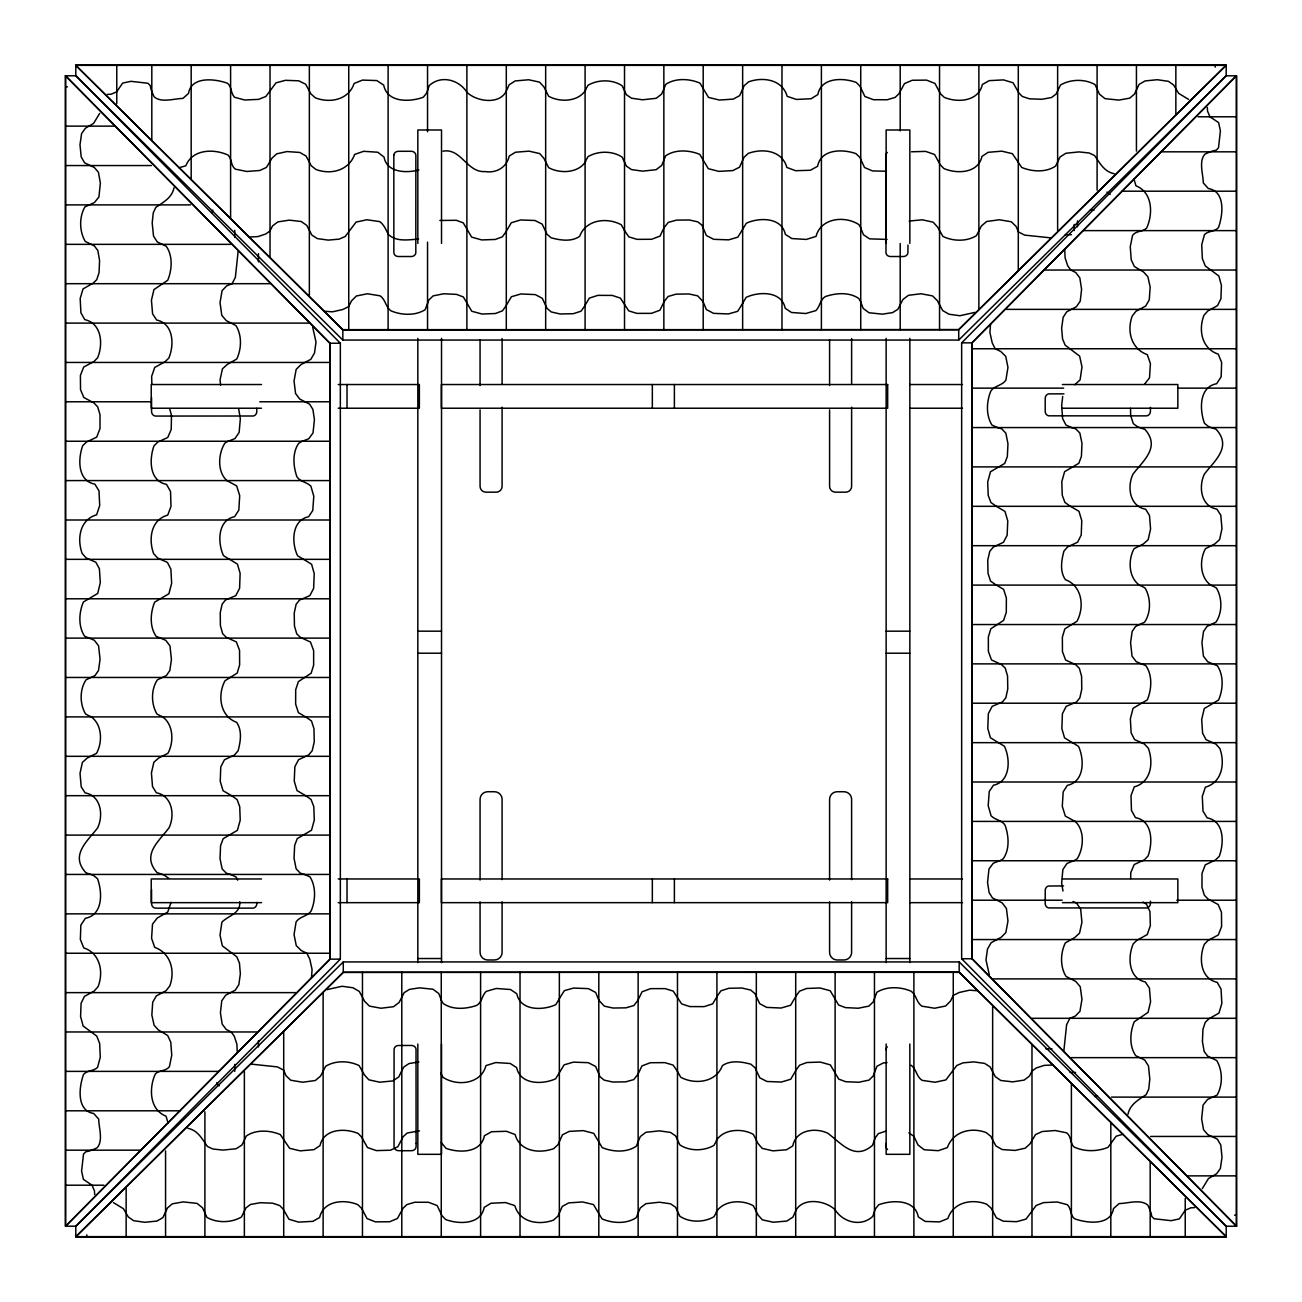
<?xml version="1.0" encoding="UTF-8"?>
<svg xmlns="http://www.w3.org/2000/svg" width="1302" height="1302" viewBox="0 0 1302 1302"><rect width="100%" height="100%" fill="white"/><g stroke="black" fill="none" stroke-linecap="round" stroke-linejoin="round"><path stroke-width="1.5" d="M466.881 65.767L466.881 329.65M835.119 1236.233L835.119 972.35M1130.657 878.541L1130.771 872.584L1134.221 864.544L1144.442 859.792L1148.087 855.967C1152.84 842.54 1152.872 820.944 1135.442 817.607L1131.454 810.414L1131.015 795.571L1134.286 786.847C1151.082 782.372 1153.735 762.891 1148.331 748.259L1144.377 744.012L1134.563 739.552L1131.129 732.847L1130.348 718.737L1133.082 708.272L1147.355 699.825C1151.668 689.295 1152.596 675.38 1145.906 665.696L1136.255 661.693L1132.024 656.127L1130.575 642.586L1132.138 631.519L1135.588 626.457L1144.588 622.161C1151.098 612.542 1150.952 597.976 1145.093 588.065L1141.073 585.786M238.12 251.416L235.369 277.359L232.114 283.69M1063.88 1050.584L1066.631 1024.641L1069.886 1018.31M886.141 1049.884L886.19 1048.989A4.606 4.134 0 0 1 887.297 1046.857M311.487 978.03L312.073 969.502L309.795 959.2L306.881 953.308L301.153 950.46L296.27 945.626L294.04 934.576L296.107 921.865C299.867 916.331 307.418 916.413 311.129 910.993C315.556 900.414 316.191 886.825 310.006 876.881L304.473 874.439M990.513 323.97L989.927 332.498L992.205 342.8L995.119 348.692L1000.847 351.54L1005.73 356.374L1007.96 367.424L1005.893 380.135C1002.133 385.669 994.582 385.587 990.871 391.007C986.444 401.586 985.809 415.175 991.994 425.119L997.527 427.561M239.731 901.765C240.789 913.711 228.273 915.534 221.91 922.141L220.005 935.096L222.365 945.887L236.785 956.775L239.438 963.008L240.365 973.798L238.852 984.654L235.32 990.122L225.653 995.249L221.763 1000.799L220.412 1012.728L222.186 1024.137L226.206 1029.443L231.17 1031.965L234.262 1036.18L236.883 1044.106L237.306 1052.927M1062.692 396.54L1061.651 405.785L1062.627 418.609L1065.964 425.038L1071.579 427.561M171.067 902.335L167.746 912.067L157.314 917.959L152.497 924.192L151.585 938.319L154.694 947.351C170.562 952.983 175.444 970.657 169.781 985.956L166.038 990.724L156.338 995.9L152.725 1002.182L151.846 1015.023L154.108 1025.244L158.339 1029.915L167.681 1035.513L170.774 1042.235L171.75 1055.238L169.423 1066.647C165.81 1071.416 159.397 1069.902 155.361 1073.906C148.754 1088.163 149.421 1109.743 166.054 1116.172L168.007 1122.877M506.25 91.205L509.115 84.825L515.201 80.936L528.645 79.764L539.549 82.124L543.878 86.86L548.647 96.218C559.893 102.565 578.365 101.898 585.77 89.952M795.75 1210.795L792.885 1217.175L786.799 1221.064L773.355 1222.236L762.451 1219.876L758.122 1215.14L753.353 1205.782C742.107 1199.435 723.635 1200.102 716.23 1212.048M211.982 213.023L212.796 210.078M663.857 228.045L660.049 236.085L651.635 239.275L637.085 239.356L628.882 236.899L624.521 230.682M638.143 1073.955L641.951 1065.915L650.365 1062.725L664.915 1062.644L673.118 1065.101L677.479 1071.318M663.857 302.129L659.951 310.218L651.374 313.359L636.857 313.375L628.768 310.885L620.354 298.093L612.233 295.424L597.911 295.359L589.35 298.109L585.086 305.286M638.143 999.871L642.049 991.782L650.626 988.641L665.143 988.625L673.232 991.115L681.646 1003.907L689.767 1006.576L704.089 1006.641L712.65 1003.891L716.914 996.714M742.645 303.22L746.225 297.328C758.936 291.404 781.705 290.867 785.22 308.281L791.47 312.48L805.743 313.522L815.833 310.608C820.097 306.507 819.967 299.655 825.387 296.563C835.917 292.966 849.295 291.843 858.799 298.516L860.736 301.901M559.355 998.78L555.775 1004.672C543.064 1010.596 520.295 1011.133 516.78 993.719L510.53 989.52L496.257 988.478L486.167 991.392C481.903 995.493 482.033 1002.345 476.613 1005.437C466.083 1009.034 452.705 1010.157 443.201 1003.484L441.264 1000.099M742.645 303.366L737.697 311.324L728.404 313.945L713.577 313.359L706.335 309.534L703.194 301.901M559.355 998.634L564.303 990.676L573.596 988.055L588.423 988.641L595.665 992.466L598.806 1000.099M506.299 231.284L511.279 222.756L520.621 219.957L535.041 220.51L542.185 224.156L546.954 234.197L551.137 237.81C560.299 240.252 571.334 242.123 579.667 236.329C585.77 219.517 607.041 217.043 621.266 224.758L624.521 230.535M795.701 1070.716L790.721 1079.244L781.379 1082.043L766.959 1081.49L759.815 1077.844L755.046 1067.803L750.863 1064.19C741.701 1061.748 730.666 1059.877 722.333 1065.671C716.23 1082.483 694.959 1084.957 680.734 1077.242L677.479 1071.465M506.299 305.352L511.426 296.726L520.946 293.959L535.301 294.61L542.283 298.304L547.003 308.33L551.267 311.943L560.137 313.977L573.287 313.701L581.017 311.211L585.086 305.465M795.701 996.648L790.574 1005.274L781.054 1008.041L766.699 1007.39L759.717 1003.696L754.997 993.67L750.733 990.057L741.863 988.023L728.713 988.299L720.982 990.789L716.914 996.535M506.25 91.303C499.219 105.071 476.239 101.556 466.832 92.165C458.955 79.617 440.792 74.751 429.237 85.623L426.698 92.979L423.313 97.227C410 102.158 387.182 102.972 383.699 85.102L376.799 80.561L362.477 80.089L354.095 83.491C348.855 99.684 330.171 103.639 315.328 97.796L310.934 93.923L305.612 84.191L298.711 80.805L285.398 80.317L275.975 82.872L265.885 96.478L258.561 99.375L244.727 100.01L234.572 97.276C230.552 93.272 232 86.941 227.541 83.295C215.416 78.771 191.264 75.89 188.513 93.418L182.866 98.431C174.517 98.496 161.155 103.216 154.141 96.787A101.361 91.042 0 0 1 150.918 88.959L150.218 85.525L147.875 83.247L130.9 81.326L122.616 83.116L116.757 91.775L111.109 94.2L107.415 94.379M795.75 1210.697C802.781 1196.929 825.761 1200.444 835.168 1209.835C843.045 1222.383 861.208 1227.249 872.763 1216.377L875.302 1209.021L878.687 1204.773C891.903 1199.858 914.981 1199.012 918.301 1216.898L925.201 1221.439L939.523 1221.911L947.905 1218.509C953.145 1202.316 971.829 1198.361 986.672 1204.204L991.066 1208.077L996.388 1217.809L1003.289 1221.195L1016.602 1221.683L1026.025 1219.128L1036.115 1205.522L1043.439 1202.625L1057.273 1201.99L1067.428 1204.724C1071.448 1208.728 1070 1215.059 1074.459 1218.705C1086.584 1223.229 1110.736 1226.11 1113.487 1208.582L1119.134 1203.569C1127.483 1203.504 1140.845 1198.784 1147.859 1205.213A101.361 91.042 0 0 1 1151.082 1213.041L1151.782 1216.475L1154.125 1218.753L1171.1 1220.674L1179.384 1218.884L1185.243 1210.225L1190.891 1207.8L1194.585 1207.621M401.797 1070.602L398.835 1076.884L392.862 1080.937L379.728 1082.206L368.84 1079.814L364.462 1074.98L359.075 1065.573C348.903 1060.642 335.379 1060.251 325.614 1066.305L320.601 1076.022L315.312 1080.514L302.634 1082.239L290.704 1080.221L285.952 1075.631L283.706 1070.277M663.857 301.983L668.138 296.465L675.998 294.171L688.97 293.959L697.709 295.863L703.194 301.755M638.143 1000.017L633.862 1005.535L626.002 1007.829L613.03 1008.041L604.291 1006.137L598.806 1000.245M663.857 227.899L668.3 222.382L676.34 220.136L689.279 219.973L697.807 221.861L701.973 225.197L706.351 235.516L713.724 239.324L728.681 239.845L737.86 237.159L746.371 223.212C759.245 217.255 781.77 217.125 785.334 234.376L791.795 238.543L806.312 239.438L816.061 236.394C820.765 217.857 844.917 215.335 858.946 224.66L860.736 227.866M638.143 1074.101L633.7 1079.618L625.66 1081.864L612.721 1082.027L604.193 1080.139L600.027 1076.803L595.649 1066.484L588.276 1062.676L573.319 1062.155L564.14 1064.841L555.628 1078.788C542.755 1084.745 520.23 1084.875 516.666 1067.624L510.205 1063.457L495.688 1062.562L485.939 1065.606C481.235 1084.143 457.083 1086.665 443.054 1077.34L441.264 1074.134M173.98 187.814C172.027 197.725 163.303 202.249 155.817 207.392L153.262 212.861L152.188 222.951L153.522 236.036L157.216 241.895L166.282 246.322C172.971 255.924 172.059 269.791 167.73 280.255L153.961 289.597L151.439 300.176L152.594 313.896L156.712 320.048C173.557 323.58 174.533 344.916 168.755 358.164L165.012 361.744L154.743 367.441L151.65 376.359L151.878 384.415M1128.02 1114.187C1129.973 1104.275 1138.697 1099.751 1146.183 1094.608L1148.738 1089.139L1149.812 1079.049L1148.478 1065.964L1144.784 1060.105L1135.718 1055.678C1129.029 1046.076 1129.941 1032.209 1134.27 1021.744L1148.038 1012.403L1150.561 1001.824L1149.406 988.104L1145.288 981.952C1128.443 978.42 1127.467 957.084 1133.245 943.836L1136.988 940.256L1147.257 934.559L1150.35 925.641L1149.943 911.53L1146.476 904.174L1143.042 902.123M506.299 231.43L502.377 236.818L495.232 239.47L481.707 239.926L471.649 237.11L463.268 222.87L456.318 220.298L439.864 220.461M795.701 1070.569L799.623 1065.182L806.768 1062.53L820.293 1062.074L830.351 1064.89L838.732 1079.13L845.682 1081.702L858.685 1082.255L869.02 1080.107L873.203 1075.957L876.978 1066.24L883.407 1062.904L887.069 1062.627M585.77 161.334C578.446 173.28 559.893 173.898 548.695 167.649L543.927 158.372L539.728 153.587L529.035 151.146L515.446 152.236L509.212 156.061C506.69 167.372 496.501 173.378 484.93 171.571C466.962 172.743 461.217 147.81 442.973 151.162M716.23 1140.666C723.554 1128.72 742.107 1128.102 753.305 1134.351L758.073 1143.628L762.272 1148.413L772.965 1150.854L786.554 1149.764L792.788 1145.939C795.701 1130.12 814.922 1127.158 827.681 1133.163C841.108 1142.993 854.519 1161.14 872.519 1145.321L875.172 1137.981L878.297 1133.651L886.402 1130.95M506.299 305.514L502.458 310.82L495.395 313.522L481.984 314.026L471.763 311.243L463.382 296.986L456.563 294.382L443.689 293.764L433.143 295.88L428.846 299.997L425.103 309.746C415.159 315.914 401.569 315.296 390.991 310.852C385.571 307.142 385.652 299.59 380.119 295.831L367.408 293.764L356.357 295.993L351.507 300.876L348.676 306.605L342.784 309.518L332.482 311.813L323.954 311.211M795.701 996.486L799.542 991.18L806.605 988.478L820.016 987.974L830.237 990.757L838.618 1005.014L845.437 1007.618L858.311 1008.236L868.857 1006.12L873.154 1002.003L876.897 992.254C886.841 986.086 900.431 986.704 911.009 991.147C916.429 994.858 916.348 1002.41 921.881 1006.169L934.592 1008.236L945.643 1006.007L950.493 1001.124L953.324 995.395L959.216 992.482L969.518 990.187L978.046 990.789M99.684 113.388L93.598 123.381L85.33 128.296L81.603 133.553L79.992 144.766L81.196 156.907L84.614 162.848L94.314 167.47L98.431 172.255L100.368 183.077L98.919 196.96L94.476 202.526L84.874 206.937C79.08 217.125 79.308 231.349 85.248 241.423L94.379 245.932L97.813 250.489L99.57 260.335L99.066 272.671L96.739 279.67L93.223 283.12L83.035 288.914L80.171 298.516L80.919 312.805L84.776 319.625C101.621 323.368 103.363 343.94 97.65 357.708L93.988 361.533L83.686 367.05L80.398 375.448L80.529 389.672L83.833 397.484L93.89 402.92L97.683 406.826L100.026 414.752L99.994 428.553L96.722 437.13L86.469 442.045L82.742 445.658C77.86 458.825 77.436 480.877 94.851 484.149L99.001 490.887L99.701 505.55L96.625 514.811C79.975 519.563 76.737 538.491 82.14 553.448L86.046 557.874L95.876 562.285L99.391 568.746L100.319 582.596L97.715 593.452L83.409 601.996C78.869 612.493 78.104 626.392 84.597 636.19L94.33 640.275L98.578 645.825L100.059 659.365L98.496 670.465L95.03 675.543L86.046 679.839C79.536 689.458 79.682 704.008 85.525 713.935L89.561 716.214M1202.316 1188.612L1208.402 1178.619L1216.67 1173.704L1220.397 1168.447L1222.008 1157.234L1220.804 1145.093L1217.386 1139.152L1207.686 1134.53L1203.569 1129.745L1201.632 1118.923L1203.081 1105.04L1207.524 1099.474L1217.126 1095.063C1222.92 1084.875 1222.692 1070.651 1216.752 1060.577L1207.621 1056.068L1204.187 1051.511L1202.43 1041.665L1202.934 1029.329L1205.261 1022.33L1208.777 1018.88L1218.965 1013.086L1221.829 1003.484L1221.081 989.194L1217.224 982.375C1200.379 978.632 1198.637 958.06 1204.35 944.292L1208.012 940.467L1218.314 934.95L1221.601 926.552L1221.471 912.328L1218.167 904.516L1208.11 899.08L1204.317 895.174L1201.974 887.248L1202.006 873.447L1205.278 864.87L1215.531 859.955L1219.258 856.342C1224.14 843.175 1224.564 821.123 1207.149 817.851L1202.999 811.113L1202.299 796.45L1205.375 787.189C1222.025 782.437 1225.263 763.509 1219.86 748.552L1215.954 744.126L1206.124 739.715L1202.609 733.254L1201.681 719.404L1204.285 708.548L1218.591 700.004C1223.131 689.507 1223.896 675.608 1217.403 665.81L1207.67 661.725L1203.422 656.175L1201.941 642.635L1203.504 631.535L1206.97 626.457L1215.954 622.161C1222.464 612.542 1222.318 597.992 1216.475 588.065L1212.439 585.786M585.77 89.285L588.048 85.248C597.976 79.406 612.526 79.259 622.144 85.769L626.441 94.753L631.519 98.22L642.618 99.782L656.159 98.301L661.709 94.053L665.794 84.321C675.592 77.827 689.49 78.592 699.988 83.133L708.532 97.438L719.388 100.042L733.238 99.115L739.699 95.616L744.109 85.786L748.536 81.863C763.493 76.46 782.421 79.699 787.173 96.348L796.417 99.44L811.097 98.74L817.835 94.574C821.041 77.225 843.208 77.534 856.325 82.465L859.938 86.192L864.853 96.446L873.43 99.717L887.232 99.749L895.158 97.406L899.064 93.614L904.499 83.556L912.311 80.252L926.536 80.122L934.934 83.409L940.451 93.711L944.276 97.373C958.028 103.086 978.599 101.344 982.359 84.5L989.178 80.643L1003.468 79.894L1013.07 82.775L1018.864 92.947L1022.314 96.462L1029.312 98.789L1041.649 99.294L1051.495 97.536L1056.052 94.102L1060.56 84.988C1070.635 79.048 1084.859 78.804 1095.047 84.597L1099.458 94.2L1105.024 98.643L1118.906 100.091L1129.729 98.155L1134.514 94.053L1139.136 84.337L1145.076 80.936L1157.218 79.715L1168.431 81.326L1173.688 85.053L1178.603 93.321L1188.596 99.408M585.77 160.651L588.048 156.631C597.96 150.772 612.526 150.641 622.144 157.135L626.441 166.135L631.503 169.585L642.57 171.148L656.11 169.699L661.676 165.468L665.68 155.817C675.364 149.128 689.279 150.055 699.809 154.385L708.255 168.642L718.72 171.376L732.831 170.595L739.536 167.177L743.995 157.347L748.243 153.392C762.874 148.07 782.339 150.527 786.831 167.437L795.555 170.708L810.397 170.269L817.591 166.282C820.862 148.933 842.573 148.835 855.951 153.636L859.776 157.282L864.528 167.519L872.568 170.953L886.483 171.213M716.23 1141.349L713.952 1145.369C704.04 1151.228 689.474 1151.359 679.856 1144.865L675.559 1135.865L670.497 1132.414L659.43 1130.852L645.89 1132.301L640.324 1136.532L636.32 1146.183C626.636 1152.872 612.721 1151.944 602.191 1147.615L593.745 1133.358L583.28 1130.624L569.169 1131.405L562.464 1134.823L558.005 1144.653L553.757 1148.608C539.126 1153.93 519.661 1151.473 515.169 1134.563L506.445 1131.292L491.603 1131.731L484.409 1135.718C481.138 1153.067 459.427 1153.165 446.049 1148.364L441.264 1142.554M716.23 1212.715L713.952 1216.752C704.024 1222.594 689.474 1222.741 679.856 1216.231L675.559 1207.247L670.481 1203.78L659.382 1202.218L645.841 1203.699L640.291 1207.947L636.206 1217.679C626.408 1224.173 612.51 1223.408 602.012 1218.867L593.468 1204.562L582.612 1201.958L568.762 1202.885L562.301 1206.384L557.891 1216.214L553.464 1220.137C538.507 1225.54 519.579 1222.301 514.827 1205.652L505.583 1202.56L490.903 1203.26L484.165 1207.426C480.959 1224.775 458.792 1224.466 445.675 1219.535L442.062 1215.808L437.147 1205.554L428.57 1202.283L414.768 1202.251L406.842 1204.594L402.936 1208.386L397.501 1218.444L389.689 1221.748L375.464 1221.878L367.066 1218.591L361.549 1208.289L357.725 1204.627C343.972 1198.914 323.401 1200.656 319.641 1217.5L312.822 1221.357L298.532 1222.106L288.93 1219.225L283.136 1209.053L279.686 1205.538L272.688 1203.211L260.351 1202.706L250.505 1204.464L245.948 1207.898L241.44 1217.012C231.365 1222.952 217.141 1223.196 206.953 1217.403L202.542 1207.8L196.976 1203.357L183.094 1201.909L172.271 1203.845L167.486 1207.947L162.864 1217.663L156.924 1221.064L144.782 1222.285L133.569 1220.674L128.312 1216.947L123.397 1208.679L113.404 1202.592M401.797 1070.456L403.945 1066.924L409.007 1063.571L418.87 1061.944M1144.686 384.041L1149.503 377.808L1150.415 363.681L1147.306 354.649C1131.438 349.017 1126.555 331.343 1132.219 316.044L1135.962 311.276L1145.662 306.1L1149.275 299.818L1150.154 286.977L1147.892 276.756L1143.661 272.085L1134.319 266.487L1131.226 259.765L1130.25 246.762L1132.577 235.353C1136.19 230.584 1142.603 232.098 1146.639 228.094C1153.246 213.837 1152.579 192.257 1135.946 185.828L1133.993 179.123M65.377 75.809L329.911 343.256L329.911 959.151L65.637 1226.191L76.053 1226.191L340.343 959.151L340.343 343.256L76.053 75.776L65.637 75.776L65.637 1226.191L330.171 959.151L329.911 343.256L65.637 75.776M961.657 342.849L1225.947 75.809L1236.363 75.809L1236.363 1226.224L1225.947 1226.224L961.657 958.744L961.657 342.849L972.089 342.849L1236.363 75.809L971.829 342.849L972.089 958.744L1236.363 1226.224M1226.207 65.36L958.728 329.65L342.833 329.65L75.793 65.36L1226.207 65.36L1226.207 75.776L958.728 340.066L342.833 340.066L75.793 75.776L75.793 65.36L342.833 329.894L958.728 329.65L1226.175 65.1L75.76 65.1M75.793 1236.64L343.272 972.35L959.167 972.35L1226.207 1236.64L75.793 1236.64L75.793 1226.224L343.272 961.934L959.167 961.934L1226.207 1226.224L1226.207 1236.64L959.167 972.106L343.272 972.35L75.825 1236.9L1226.24 1236.9M1074.785 384.757L1080.09 379.858L1081.995 366.904L1079.635 356.113L1065.215 345.225L1062.562 338.992L1061.635 328.202L1063.148 317.346L1066.68 311.878L1076.347 306.751L1080.237 301.201L1081.588 289.272L1079.814 277.863L1075.794 272.557L1070.83 270.035L1067.738 265.82L1065.117 257.894L1064.694 249.073M302.178 441.248L298.793 443.185C292.104 452.689 293.227 466.067 296.84 476.597C299.981 481.935 306.767 481.919 310.885 486.151L313.798 496.241L312.757 510.514L308.558 516.764C291.453 520.312 291.436 543.015 297.605 555.759L303.496 559.339M999.822 860.752L1003.207 858.815C1009.896 849.311 1008.773 835.933 1005.16 825.403C1002.019 820.065 995.233 820.081 991.115 815.849L988.202 805.759L989.243 791.486L993.442 785.236C1010.547 781.688 1010.564 758.985 1004.395 746.241L998.504 742.661M228.143 441.248L224.937 443.038C218.199 453.47 217.043 471.666 226.825 480.584M1073.857 860.752L1077.063 858.962C1083.801 848.53 1084.957 830.334 1075.175 821.416M232 283.69L226.646 285.935L222.056 290.688L220.038 302.617L221.763 315.296L226.255 320.585L235.971 325.598C242.026 335.363 241.619 348.887 236.704 359.059L227.297 364.446L222.463 368.824L220.071 379.712L220.608 385.343M1070 1018.31L1075.354 1016.065L1079.944 1011.312L1081.962 999.383L1080.237 986.704L1075.745 981.415L1066.029 976.402C1059.974 966.637 1060.381 953.113 1065.296 942.941L1074.703 937.554L1079.537 933.176L1081.929 922.288L1080.66 909.154L1076.608 903.181L1073.027 901.456M302.357 441.248L308.769 438.741L313.033 432.948L314.433 419.57L312.887 409.398L309.583 404.125L299.769 399.079L295.57 393.513L294.04 380.981L296.156 369.426L300.876 364.674L310.885 359.254L314.514 352.94L316.012 342.068L312.659 327.062M999.643 860.752L993.231 863.259L988.967 869.052L987.567 882.431L989.113 892.602L992.417 897.875L1002.231 902.921L1006.43 908.487L1007.96 921.019L1005.844 932.574L1001.124 937.326L991.115 942.746L987.486 949.06L985.988 959.932L989.341 974.938M228.289 441.248L234.978 438.562L239.129 432.443L240.333 418.853L238.705 408.991M1073.711 860.752L1067.022 863.438L1062.871 869.557L1061.667 883.147L1062.969 891.04M418.837 169.976C406.663 173.215 386.84 172.906 384.025 157.054L377.792 152.236L363.665 151.309L354.632 154.417C349.001 170.285 331.326 175.168 316.028 169.504L311.259 165.761L306.084 156.061L299.802 152.448L286.961 151.569L276.74 153.831L272.069 158.063L266.471 167.405L259.749 170.497L246.745 171.473L235.32 169.146C230.568 165.533 232.081 159.137 228.078 155.084C213.772 148.493 192.338 149.128 185.812 165.793L179.106 167.73M1122.894 1134.27L1116.188 1136.207L1107.969 1147.371C1097.358 1151.668 1084.306 1151.928 1073.922 1146.916C1069.918 1142.863 1071.432 1136.467 1066.68 1132.854L1055.255 1130.527L1042.251 1131.503L1035.529 1134.595L1029.931 1143.937L1025.26 1148.169L1015.039 1150.431L1002.198 1149.552L995.916 1145.939L990.741 1136.239L985.972 1132.496C970.674 1126.832 952.999 1131.715 947.368 1147.583L938.335 1150.691L924.208 1149.764L917.975 1144.946L913.923 1136.353L908.829 1132.87M1094.543 1096.479L1097.521 1095.731M974.921 312.382L959.916 315.735L949.044 314.238L942.729 310.608L937.31 300.599L932.558 295.896L921.002 293.764L908.471 295.294L902.904 299.493L897.859 309.306L892.586 312.61L882.414 314.156L869.036 312.757L863.242 308.493L860.736 302.097M327.079 989.618L342.084 986.265L352.956 987.762L359.271 991.392L364.69 1001.401L369.442 1006.104L380.998 1008.236L393.529 1006.706L399.096 1002.507L404.141 992.694L409.414 989.39L419.586 987.844L432.964 989.243L438.758 993.507L441.264 999.903M887.069 239.405L869.541 238.852L863.421 234.702L860.736 228.013M909.138 221.063L922.272 219.794L933.16 222.186L937.538 227.02L942.925 236.427C953.097 241.358 966.621 241.749 976.386 235.695L981.399 225.978L986.688 221.486L999.366 219.761L1011.296 221.779L1016.048 226.369L1018.294 231.723M418.593 239.096C408.616 239.714 395.906 242.205 388.159 234.165C385.978 229.559 383.992 224.92 379.842 221.633L366.887 219.745L356.097 222.089L345.209 236.508L338.976 239.161L328.185 240.105L317.33 238.591L311.862 235.06L306.735 225.376L301.185 221.503L289.256 220.136L277.847 221.91L272.541 225.93L270.019 230.91L265.803 233.986L257.877 236.606L249.056 237.029M1052.944 1064.971L1044.123 1065.394L1036.197 1068.014L1031.981 1071.09L1029.459 1076.07L1024.153 1080.09L1012.744 1081.864L1000.815 1080.497L995.265 1076.624L990.138 1066.94L984.67 1063.409L973.815 1061.895L963.024 1062.839L956.791 1065.492L945.903 1079.911L935.113 1082.255L922.158 1080.367C916.364 1076.721 916.494 1069.088 911.107 1065.248M911.514 151.781L925.624 151.39L934.543 154.466L940.239 164.736L943.82 168.495C957.068 174.24 978.404 173.296 981.936 156.435L988.088 152.318L1001.808 151.162L1012.386 153.685L1021.728 167.453C1032.193 171.783 1046.059 172.694 1055.662 166.005L1060.088 156.94L1065.947 153.245L1079.033 151.911L1089.123 152.985L1094.575 155.54C1099.832 162.978 1104.194 171.799 1114.17 173.703M66.581 86.795L67.444 86.795M1198.117 116.789L1236.249 116.789M66.581 126.131L113.941 126.131M1161.856 151.829L1236.216 151.829M66.532 165.549L151.357 165.549M1122.031 191.199L1236.168 191.199M66.532 204.886L190.515 204.886M1090.002 210.224L1093.94 210.224M1083.606 230.617L1236.168 230.617M1065.329 234.718L1071.416 234.718M66.5 244.353L230.812 244.353M1045.197 270.035L1236.103 270.035M66.5 283.69L269.986 283.69M1006.479 309.371L1236.103 309.371M66.418 323.108L308.932 323.108M329.911 343.256L340.343 343.256M973.082 348.757L1236.07 348.757M66.386 362.444L329.927 362.444M261.523 384.529L151.227 384.529L151.227 408.226L261.523 408.226M338.227 384.529L419.358 384.529L419.358 408.226L338.227 408.226M909.707 384.529L962.471 384.529M1062.399 384.529L1177.838 384.529L1177.838 408.226L1062.399 408.226M972.073 388.142L1063.669 388.142M1177.74 388.142L1236.021 388.142M1063.946 393.839L1048.81 393.871A4.606 4.134 -90 0 0 1045.213 397.989L1045.213 411.611A4.606 4.134 -90 0 0 1048.712 415.826L1146.411 415.875A4.606 4.134 -90 0 0 1150.431 411.269L1150.447 407.314M66.386 401.781L150.983 401.781M259.765 401.781L329.927 401.781M909.707 408.226L962.471 408.226M972.073 427.561L1236.021 427.561M66.321 441.248L329.927 441.248M972.073 466.897L1235.956 466.897M66.321 480.584L329.927 480.584M972.073 506.315L1235.956 506.315M66.272 520.003L329.927 520.003M972.073 545.684L1235.907 545.684M66.272 559.339L329.927 559.339M972.073 585.103L1235.907 585.103M66.207 598.79L329.927 598.79M972.073 624.537L1235.842 624.537M417.828 631.177L441.524 631.177M886.141 631.177L909.838 631.177M66.207 638.126L329.927 638.126M417.828 653.213L441.524 653.213M886.141 653.213L909.838 653.213M972.073 663.874L1235.793 663.874M66.158 677.463L329.927 677.463M972.073 703.21L1235.793 703.21M66.093 716.897L329.927 716.897M972.073 742.661L1235.728 742.661M66.093 756.316L329.927 756.316M972.073 781.997L1235.728 781.997M66.044 795.685L329.927 795.685M972.073 821.416L1235.679 821.416M66.044 835.103L329.927 835.103M972.073 860.752L1235.679 860.752M65.979 874.439L329.927 874.439M261.523 878.964L151.227 878.964L151.227 902.66L261.523 902.66M338.227 878.964L419.358 878.964L419.358 902.66L338.227 902.66M909.707 878.964L962.471 878.964M1062.399 878.964L1177.838 878.964L1177.838 902.66L1062.399 902.66M1063.522 885.93L1048.712 885.995A4.606 4.134 -90 0 0 1045.213 890.194L1045.213 903.832A4.606 4.134 -90 0 0 1048.81 907.933L1146.509 907.966A4.606 4.134 -90 0 0 1150.431 903.36L1150.447 901.196M972.073 900.219L1062.204 900.219M1176.796 900.219L1235.614 900.219M909.707 902.66L962.471 902.66M65.979 913.858L329.927 913.858M972.073 939.556L1235.614 939.556M65.93 953.243L328.918 953.243M417.828 958.532L441.524 958.532M886.141 958.532L909.838 958.532M961.657 958.744L972.089 958.744L1236.623 1226.191M329.911 959.151L340.343 959.151M993.068 978.892L1235.582 978.892M65.897 992.629L295.521 992.629M1032.014 1018.31L1235.5 1018.31M65.897 1031.965L256.803 1031.965M1045.75 1048.761L1051.967 1048.761M1071.188 1057.647L1235.5 1057.647M65.832 1071.383L218.394 1071.383M1070.13 1072.457L1075.631 1072.457M1111.485 1097.114L1235.468 1097.114M65.832 1110.801L179.969 1110.801M1150.642 1136.451L1235.468 1136.451M65.784 1150.171L140.144 1150.171M1188.059 1175.869L1235.419 1175.869M65.751 1185.211L103.883 1185.211M1234.556 1215.205L1235.419 1215.205M419.488 1130.852L407.233 1133L403.132 1136.711L397.842 1146.736L390.486 1150.219L376.376 1150.61L367.457 1147.534L361.761 1137.264L358.18 1133.505C344.932 1127.76 323.596 1128.704 320.064 1145.565L313.912 1149.682L300.192 1150.838L289.614 1148.315L280.272 1134.547C269.807 1130.217 255.941 1129.306 246.338 1135.995L241.912 1145.06L236.053 1148.755L222.968 1150.089L212.877 1149.015L207.425 1146.46C202.168 1139.022 197.806 1130.201 187.83 1128.297M1050.568 237.843L1024.625 235.109L1018.294 231.837M251.432 1064.157L277.375 1066.891L283.706 1070.163M230.421 874.439L236.036 876.962L237.696 880.168M996.437 585.103L1003.614 589.367L1006.365 597.927L1006.3 612.249L1003.63 620.37L990.855 628.785L988.348 636.873L988.364 651.391L991.506 659.968L1001.58 664.622L1005.258 668.154L1007.553 676.015L1007.764 688.986L1005.86 697.726L1002.459 701.957L992.189 706.351L988.364 713.594L987.779 728.42L990.399 737.713L998.357 742.661M1072.392 742.661L1064.564 737.876L1061.879 728.697L1062.399 713.74L1066.208 706.368L1076.526 701.99L1079.863 697.823L1081.75 689.295L1081.604 676.356L1079.342 668.317L1075.729 664.687L1065.638 660.065L1062.448 651.651L1062.367 637.101L1064.824 628.899L1076.966 621.282C1084.68 607.058 1082.206 585.786 1065.394 579.683C1059.6 571.35 1061.472 560.316 1063.913 551.153L1067.526 546.97L1077.568 542.202L1081.23 535.057L1081.767 520.637L1078.967 511.312L1070.439 506.315M229.608 559.339L237.436 564.124L240.121 573.303L239.601 588.26L235.792 595.632L225.474 600.01L222.137 604.177L220.25 612.705L220.396 625.644L222.658 633.683L226.271 637.313L236.362 641.935L239.552 650.349L239.633 664.899L237.176 673.101L225.034 680.718C217.32 694.942 219.794 716.214 236.606 722.317C242.4 730.65 240.528 741.684 238.087 750.847L234.474 755.03L224.432 759.798L220.77 766.943L220.233 781.363L223.033 790.688L231.561 795.685M305.563 716.897L298.386 712.633L295.635 704.073L295.7 689.751L298.37 681.63L311.145 673.215L313.652 665.127L313.636 650.609L310.494 642.032L300.42 637.378L296.742 633.846L294.447 625.985L294.236 613.014L296.14 604.274L299.541 600.043L309.811 595.649L313.636 588.406L314.221 573.58L311.601 564.287L303.643 559.339M1072.555 742.661L1078.528 746.388C1084.468 759.261 1084.599 781.786 1067.347 785.35L1063.181 791.811L1062.286 806.329L1065.329 816.077L1075.061 821.416M229.445 559.339L223.472 555.612C217.532 542.739 217.401 520.214 234.653 516.65L238.819 510.189L239.714 495.671L236.671 485.923L226.939 480.584M996.372 506.315L1004.998 511.442L1007.764 520.963L1007.13 535.317L1003.419 542.299L993.393 547.019L989.797 551.283L987.746 560.153L988.023 573.303L990.513 581.034L996.258 585.103M305.628 795.685L297.002 790.558L294.236 781.037L294.87 766.683L298.581 759.701L308.607 754.981L312.203 750.717L314.254 741.847L313.977 728.697L311.487 720.966L305.742 716.897M997.69 427.561L1001.743 428.863L1005.844 433.159L1007.96 443.705L1007.341 456.579L1004.737 463.398L990.48 471.78L987.697 482L988.218 495.411L990.92 502.474L996.225 506.315M304.31 874.439L300.257 873.137L296.156 868.841L294.04 858.295L294.659 845.421L297.263 838.602L311.52 830.22L314.303 820L313.782 806.589L311.08 799.526L305.775 795.685M1071.725 427.561L1075.68 428.814L1079.83 432.996L1081.978 443.331L1081.425 456.335L1078.853 463.284L1064.613 471.666L1061.797 481.724L1062.253 495.248L1064.906 502.393L1070.293 506.315M230.275 874.439L226.32 873.186L222.17 869.004L220.022 858.669L220.575 845.665L223.147 838.716L237.387 830.334L240.203 820.276L239.747 806.752L237.094 799.607L231.707 795.685M1140.389 585.786C1128.476 578.365 1127.792 559.99 1134.075 548.712L1143.368 543.943L1148.136 539.744L1150.577 529.051L1149.487 515.462L1145.662 509.228C1129.713 506.429 1126.946 487.029 1132.886 474.335C1142.798 460.941 1160.814 447.465 1145.044 429.497L1137.704 426.844L1133.375 423.72L1130.673 415.615L1130.51 408.34M161.611 716.214C173.557 723.538 174.175 742.091 167.925 753.288L158.632 758.057L153.864 762.256L151.423 772.949L152.513 786.538L156.338 792.772C172.157 795.685 175.119 814.906 169.114 827.665C159.283 841.092 141.137 854.503 156.956 872.503L164.296 875.156L168.625 878.28M1211.771 585.786C1199.809 578.446 1199.175 559.86 1205.506 548.663L1214.864 543.894L1219.616 539.565L1221.976 528.661L1220.788 515.218L1216.914 509.131C1200.883 506.348 1198.345 486.639 1204.415 474.042C1214.489 460.794 1232.327 446.944 1216.101 429.253L1208.744 426.714L1204.496 423.329C1199.598 410.114 1198.735 387.036 1216.621 383.716L1221.162 376.831L1221.634 362.493L1218.233 354.111C1201.941 348.838 1198.149 330.203 1203.927 315.344L1207.817 310.95L1217.533 305.628L1220.918 298.728L1221.406 285.415L1218.867 275.991L1205.245 265.901L1202.348 258.577L1201.73 244.743L1204.464 234.588C1208.451 230.568 1214.782 232.016 1218.444 227.557C1222.952 215.432 1225.833 191.28 1208.305 188.53L1203.308 182.882C1203.227 174.533 1198.507 161.171 1204.936 154.157A101.361 91.042 90 0 1 1212.764 150.934L1216.198 150.235L1218.477 147.891L1220.413 130.916L1218.607 122.632L1209.949 116.773L1207.524 111.126L1207.345 107.431M90.229 716.214C102.191 723.554 102.825 742.14 96.494 753.337L87.136 758.106L82.384 762.435L80.024 773.339L81.212 786.782L85.086 792.869C101.117 795.652 103.655 815.361 97.585 827.958C87.511 841.206 69.673 855.056 85.899 872.747L93.256 875.286L97.504 878.671C102.402 891.886 103.265 914.964 85.379 918.284L80.838 925.169L80.366 939.507L83.767 947.889C99.961 953.129 103.916 971.813 98.073 986.656L94.183 991.05L84.467 996.372L81.082 1003.272L80.594 1016.585L83.133 1026.009L96.755 1036.099L99.652 1043.423L100.27 1057.257L97.536 1067.412C93.549 1071.432 87.218 1069.984 83.556 1074.443C79.048 1086.568 76.167 1110.72 93.695 1113.47L98.692 1119.118C98.773 1127.467 103.493 1140.829 97.064 1147.843A101.361 91.042 90 0 1 89.236 1151.066L85.802 1151.765L83.523 1154.109L81.587 1171.084L83.393 1179.368L92.051 1185.227L94.476 1190.874L94.655 1194.569M160.927 716.214L156.907 713.935C151.048 704.024 150.902 689.458 157.412 679.839L166.412 675.543L169.862 670.481L171.425 659.414L169.976 645.873L165.745 640.307L156.094 636.304C149.404 626.62 150.332 612.705 154.645 602.175L168.918 593.728L171.652 583.263L170.871 569.153L167.437 562.448L157.623 557.988L153.669 553.741C148.265 539.109 150.918 519.628 167.714 515.153L170.985 506.429L170.546 491.586L166.558 484.393C149.144 481.024 149.144 459.476 153.913 446.033L157.558 442.208L167.779 437.456L171.229 429.416L171.49 415.501L169.716 408.877M440.841 1072.832L441.264 1073.987M886.141 1143.433L886.141 1146.671A4.606 4.134 0 0 0 887.525 1149.536M1236.623 75.776L1236.623 1226.224M1215.189 66.304L1215.189 67.167M1185.227 1198.393L1185.227 1236.526M1175.852 66.304L1175.852 113.665M1150.187 1162.133L1150.187 1236.493M1136.434 66.272L1136.434 151.081M1110.818 1122.308L1110.818 1236.444M1097.098 66.272L1097.098 190.238M1077.519 220.901L1077.519 226.825M1074.199 224.449L1074.199 230.552M1071.4 1083.882L1071.4 1236.444M1057.631 66.223L1057.631 230.535M1031.981 1045.473L1031.981 1236.379M1018.294 66.223L1018.294 269.726M992.645 1006.755L992.645 1236.379M978.876 66.158L978.876 308.655M972.089 342.849L972.089 958.744M959.167 961.934L959.167 972.35M958.728 329.65L958.728 340.066M953.259 973.359L953.259 1236.33M939.539 66.109L939.539 329.65M913.89 972.35L913.89 1236.298M909.838 243.409L909.838 129.988L886.141 129.988L886.141 243.409M909.838 338.325L909.838 962.585M909.838 1044.025L909.838 1154.321L886.141 1154.321L886.141 1044.025M907.966 245.004L907.917 252.913A4.606 4.134 0 0 1 903.816 256.51L890.177 256.527A4.606 4.134 0 0 1 885.978 253.011L885.913 155.329A4.606 4.134 0 0 1 887.313 152.464M900.203 66.109L900.203 130.884M900.203 243.523L900.203 329.65M886.141 338.325L886.141 962.585M874.456 972.35L874.456 1236.298M860.736 66.044L860.736 329.65M851.622 338.569L851.622 384.253M851.622 407.217L851.606 486.72A5.892 5.892 0 0 1 845.682 492.172L835.331 492.172A5.892 5.892 0 0 1 829.586 486.281L829.586 409.853M851.622 879.599L851.606 798.777A7.633 7.633 0 0 0 843.956 791.73L837.023 791.73A7.633 7.633 0 0 0 829.586 799.363L829.586 880.038M851.622 901.7L851.589 953.113A7.633 7.633 0 0 1 843.94 959.981L836.828 959.981A7.633 7.633 0 0 1 829.586 952.234L829.586 901.863M829.586 339.822L829.586 385.506M821.399 66.044L821.399 329.65M795.701 972.35L795.701 1236.216M781.981 65.995L781.981 329.65M756.332 972.35L756.332 1236.184M742.645 65.995L742.645 329.65M716.914 972.35L716.914 1236.168M703.194 65.93L703.194 329.65M677.479 972.35L677.479 1236.119M674.387 384.529L674.387 408.226M674.387 878.964L674.387 902.66M663.857 65.93L663.857 329.65M652.335 384.529L652.335 408.226M652.335 878.964L652.335 902.66M638.143 972.35L638.143 1236.07M624.521 65.881L624.521 329.65M598.806 972.35L598.806 1236.07M585.086 65.832L585.086 329.65M559.355 972.35L559.355 1236.005M545.668 65.816L545.668 329.65M520.019 972.35L520.019 1236.005M506.299 65.784L506.299 329.65M502.1 338.569L502.1 384.253M502.1 407.217L502.084 486.72A5.892 5.892 0 0 1 496.176 492.172L485.825 492.172A5.892 5.892 0 0 1 480.064 486.281L480.064 409.853M502.1 879.599L502.084 798.777A7.633 7.633 0 0 0 494.451 791.73L487.518 791.73A7.633 7.633 0 0 0 480.064 799.363L480.064 880.038M502.1 901.7L502.067 953.113A7.633 7.633 0 0 1 494.418 959.981L487.322 959.981A7.633 7.633 0 0 1 480.08 952.234L480.064 901.863M480.601 972.35L480.601 1235.956M480.064 339.822L480.064 385.506M441.524 243.409L441.524 129.988L417.828 129.988L417.828 243.409M441.524 338.325L441.524 962.585M441.524 1044.025L441.524 1154.321L417.828 1154.321L417.828 1044.025M441.264 972.35L441.264 1235.956M427.544 65.702L427.544 131.811M427.544 242.139L427.544 329.65M417.828 338.325L417.828 962.585M401.797 972.35L401.797 1235.891M388.11 65.702L388.11 329.65M362.461 972.35L362.461 1235.891M348.741 65.67L348.741 328.641M347.016 384.529L347.016 408.226M347.016 878.964L347.016 902.66M343.272 961.934L343.272 972.35M342.833 329.65L342.833 340.066M323.124 993.345L323.124 1235.842M309.355 65.621L309.355 295.245M283.706 1032.274L283.706 1235.777M270.019 65.621L270.019 256.527M258.447 253.727L258.447 261.865M258.447 1040.721L258.447 1046.938M256.803 408.307L256.787 411.806A4.606 4.134 -90 0 1 253.288 416.005L155.589 416.07A4.606 4.134 -90 0 1 151.569 411.448L151.553 398.64A4.606 4.134 -90 0 1 151.618 397.826M256.803 902.4L256.787 904.011A4.606 4.134 -90 0 1 253.19 908.129L155.491 908.161A4.606 4.134 -90 0 1 151.569 903.539L151.553 890.731A4.606 4.134 -90 0 1 151.65 889.819M244.369 1071.465L244.369 1235.777M234.751 230.291L234.751 237.452M234.751 1064.385L234.751 1071.351M230.6 65.556L230.6 218.118M204.902 1111.762L204.902 1235.728M191.182 65.556L191.182 179.692M165.566 1150.919L165.566 1235.728M151.813 65.507L151.813 139.867M126.148 1188.335L126.148 1235.696M116.773 65.474L116.773 103.607M86.811 1234.833L86.811 1235.696M65.377 75.776L65.377 1226.224M1106.96 192.143A31.573 31.573 0 0 1 1110.15 194.519M219.11 1085.901A31.541 31.541 0 0 1 216.718 1082.743M416.087 1143.433L416.087 1146.671A4.606 4.134 0 0 1 411.465 1150.708L398.656 1150.708A4.606 4.134 0 0 1 394.05 1146.785L394.083 1049.087A4.606 4.134 0 0 1 398.184 1045.49L411.823 1045.473A4.606 4.134 0 0 1 416.022 1048.989L416.087 1143.433M393.822 155.215L393.855 252.913A4.606 4.134 0 0 0 397.973 256.51L411.595 256.527A4.606 4.134 0 0 0 415.81 253.011L415.859 155.329A4.606 4.134 0 0 0 411.253 151.292L398.445 151.292A4.606 4.134 0 0 0 393.822 155.215M887.671 384.529L441.394 384.529L441.394 408.226L887.671 408.226L887.671 384.529M887.671 878.964L441.394 878.964L441.394 902.66L887.671 902.66L887.671 878.964"/></g></svg>
